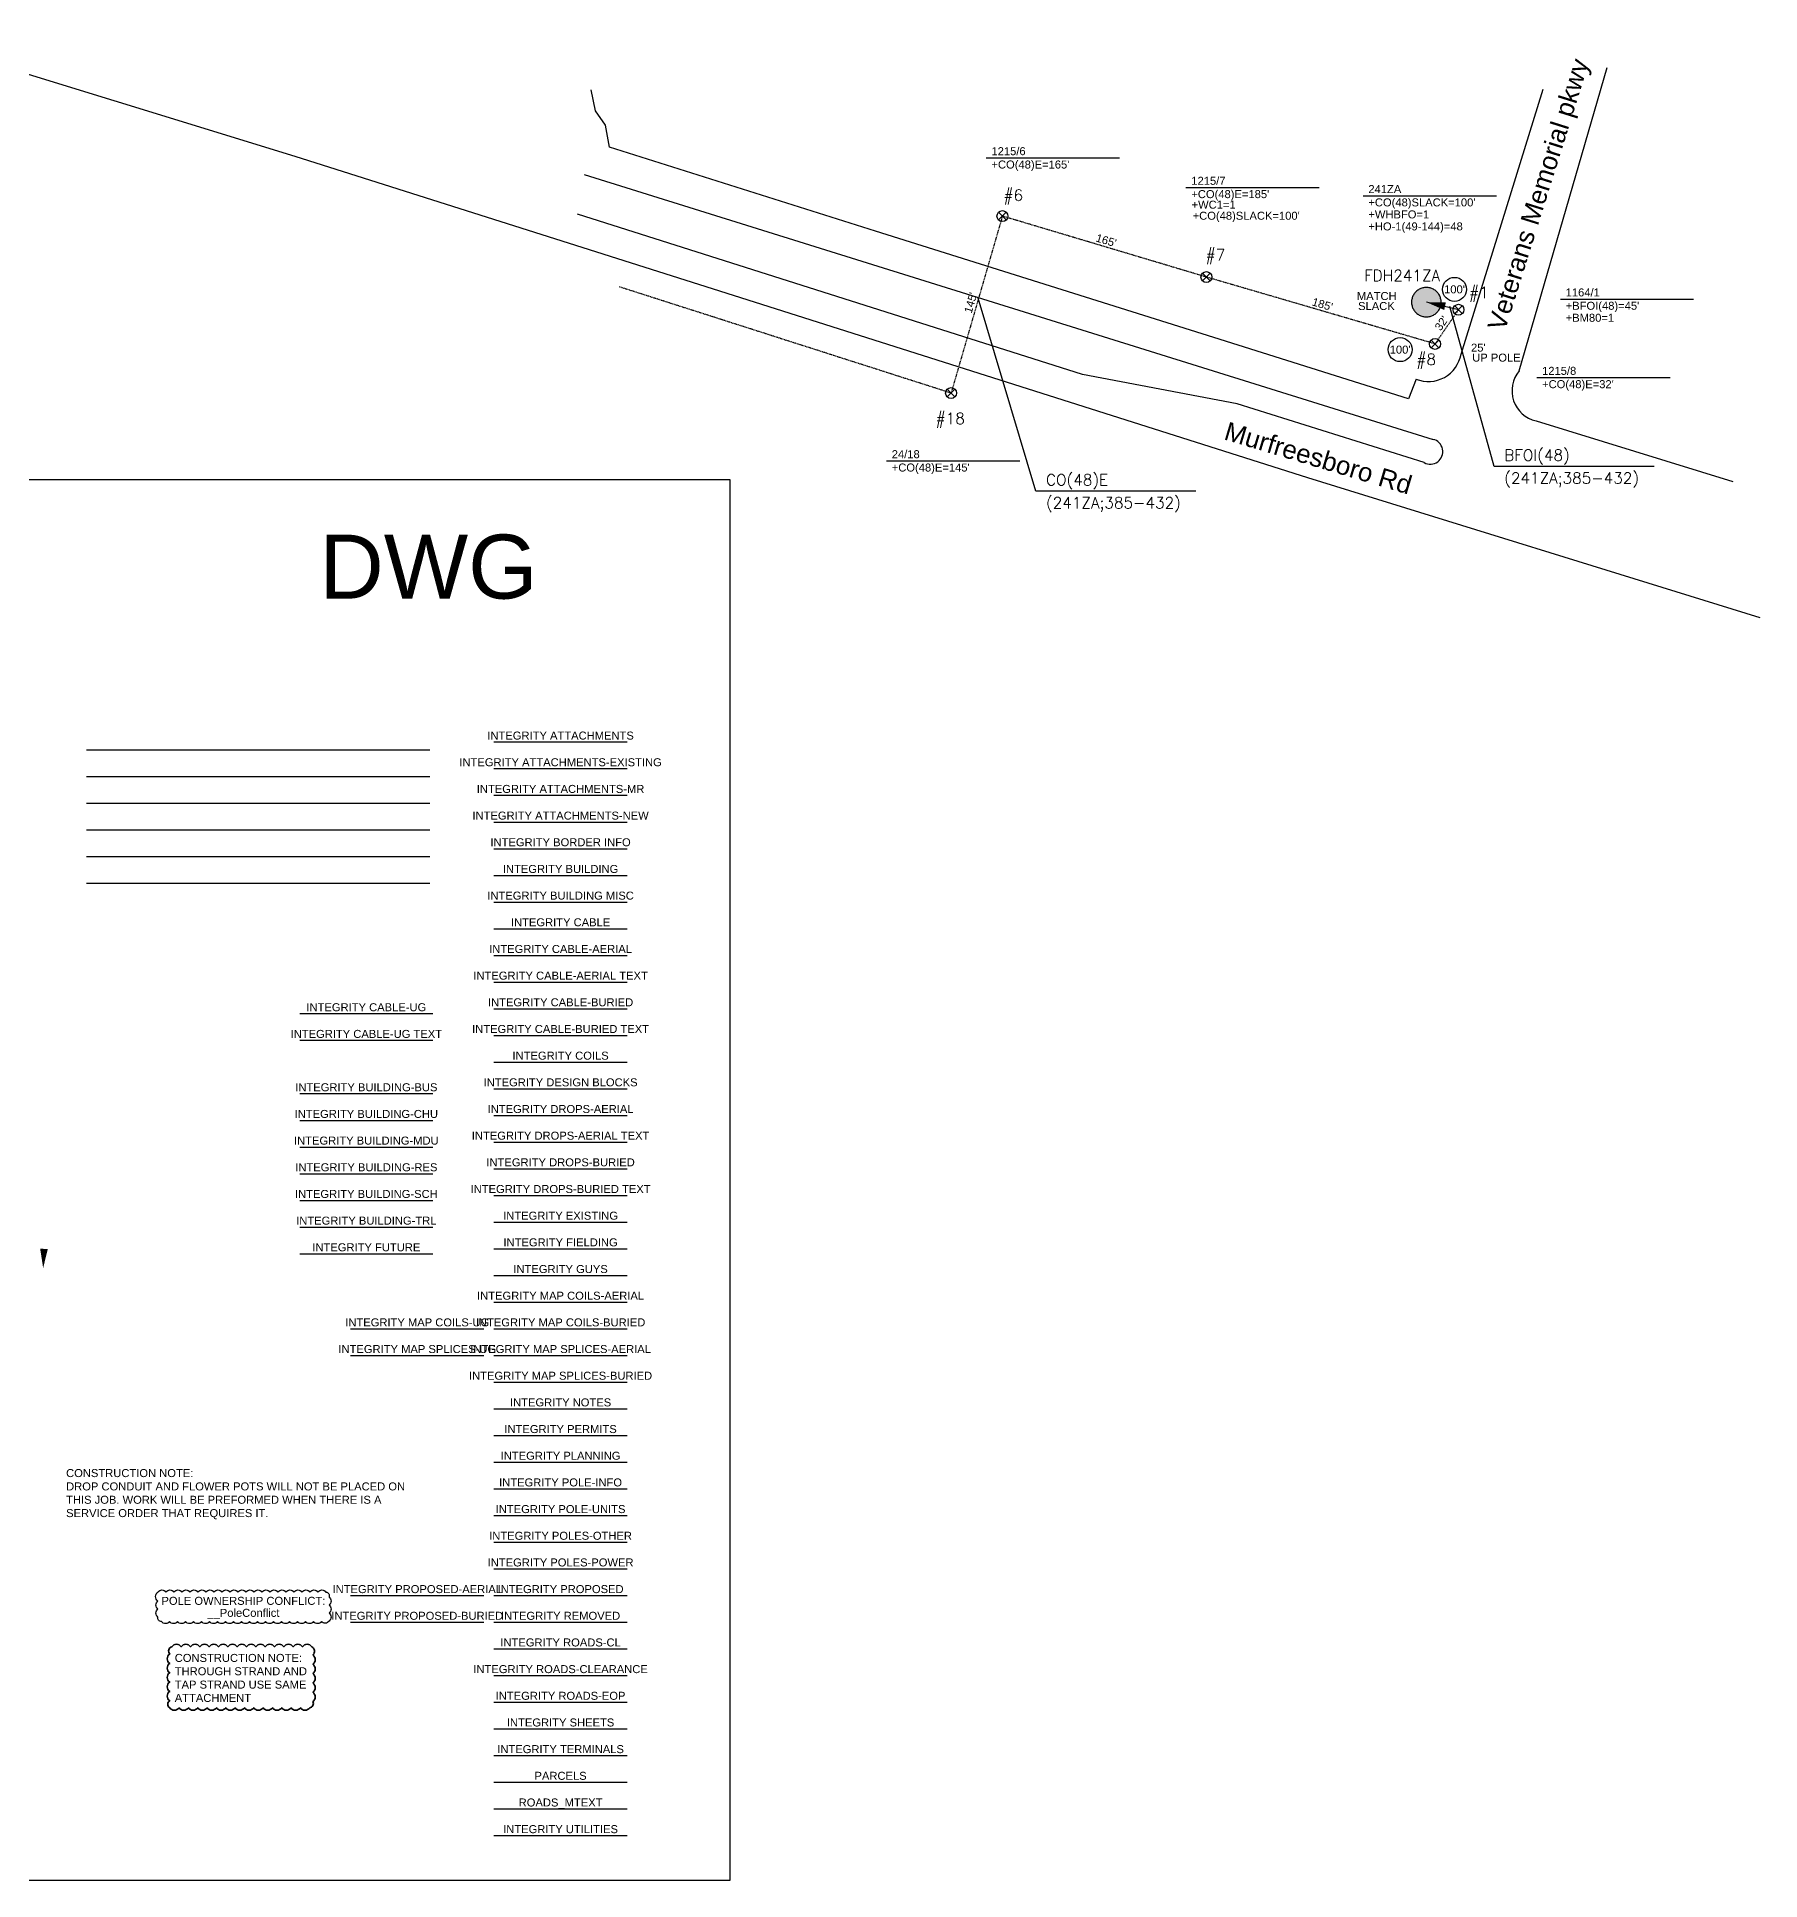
# Model space of a CAD drawing. Header units: inches. Extents: x 29 to 22121, y 36 to 12095.
# Drawn here: x 11501 to 12794, y 2556 to 3938 of the extents above; entities that cross this region are included whole.
import ezdxf
from ezdxf.enums import TextEntityAlignment as Align

# ---------------------------------------------------------------- set-up
doc = ezdxf.new("R2010")
doc.units = ezdxf.units.IN
doc.header["$MEASUREMENT"] = 0
doc.linetypes.add('DASHDOT', pattern=[1, 0.5, -0.25, 0, -0.25])
doc.linetypes.add('DASHED', pattern=[0.75, 0.5, -0.25])
doc.layers.add('_Annotations', color=1, linetype='Continuous', lineweight=25)
for name, color, linetype in [('EPOLE', 3, 'Continuous'), ('ETERM', 3, 'Continuous'), ('Integrity Cable-Aerial', 12, 'DASHDOT'), ('Integrity Cable-Aerial Text', 12, 'Continuous'), ('Integrity Cable-Buried', 12, 'Continuous'), ('Integrity Pole-Units', 12, 'Continuous'), ('Integrity Proposed', 12, 'Continuous'), ('PONFOEX', 142, 'Continuous'), ('REDLINES', 12, 'Continuous'), ('ROADS', 252, 'Continuous'), ('Roads_MText', 3, 'Continuous')]:
    doc.layers.add(name, color=color, linetype=linetype)
doc.styles.add('SIMP1', font='simplex.shx', dxfattribs={"height": 102})
doc.styles.add('SIMP5', font='SIMPLEX.shx', dxfattribs={"height": 78})
doc.styles.get("Standard").update_dxf_attribs({"font": 'arial.ttf'})

# ---------------------------------------------------------------- blocks, each defined once
blk = doc.blocks.new('SS-11x17')
blk.add_lwpolyline([(0, 0), (1650, 0), (1650, 1050), (0, 1050)], close=True)
blk.add_attdef('DWG_NUM', text='', height=48).set_placement((1423.8, 960.9), align=Align.CENTER)
blk = doc.blocks.new('__PoleConflict')
blk.add_lwpolyline([(-64.1, 6.6, -0.520567), (-58.1, 6.6, -0.520567), (-52.1, 6.6, -0.520567), (-46.1, 6.6, -0.520567), (-40.1, 6.6, -0.520567), (-34.1, 6.6, -0.520567), (-28.1, 6.6, -0.520567), (-22.1, 6.6, -0.520567), (-16.1, 6.6, -0.520567), (-10.1, 6.6, -0.520567), (-4.1, 6.6, -0.520567), (1.9, 6.6, -0.520567), (7.9, 6.6, -0.520567), (13.9, 6.6, -0.520567), (19.9, 6.6, -0.520567), (25.9, 6.6, -0.520567), (31.9, 6.6, -0.520567), (37.9, 6.6, -0.520567), (43.9, 6.6, -0.520567), (49.9, 6.6, -0.520567), (55.9, 6.6, -0.520567), (61.9, 6.6, -0.520567), (64.2, 2.8, -0.520567), (64.2, -3.2, -0.520567), (64.2, -9.2, -0.520567), (64.2, -15.2, -0.520567), (58.6, -15.5, -0.520567), (52.6, -15.5, -0.520567), (46.6, -15.5, -0.520567), (40.6, -15.5, -0.520567), (34.6, -15.5, -0.520567), (28.6, -15.5, -0.520567), (22.6, -15.5, -0.520567), (16.6, -15.5, -0.520567), (10.6, -15.5, -0.520567), (4.6, -15.5, -0.520567), (-1.4, -15.5, -0.520567), (-7.4, -15.5, -0.520567), (-13.4, -15.5, -0.520567), (-19.4, -15.5, -0.520567), (-25.4, -15.5, -0.520567), (-31.4, -15.5, -0.520567), (-37.4, -15.5, -0.520567), (-43.4, -15.5, -0.520567), (-49.4, -15.5, -0.520567), (-55.4, -15.5, -0.520567), (-61.4, -15.5, -0.520567), (-64.1, -12.2, -0.520567), (-64.1, -6.2, -0.520567), (-64.1, -0.2, -0.520567)], format="xyb", close=True)
blk.add_text('POLE OWNERSHIP CONFLICT:', height=6).set_placement((0, 0), align=Align.MIDDLE_CENTER)
blk.add_attdef('INFO', text='', height=6).set_placement((0, -9), align=Align.MIDDLE_CENTER)
blk = doc.blocks.new('RedArrow')
at = {"layer": 'REDLINES'}
blk.add_lwpolyline([(0, 0, 0, 0.048, 0), (0.12, 0, 0.048, 0.048, 0)], format="xyseb", dxfattribs=at)
blk = doc.blocks.new('SSID')
at = {"color": 0, "style": 'SIMP1', "flags": 1}
blk.add_attdef('ROUTE', text='', height=0.085, dxfattribs=at).set_placement((0, 0.146), align=Align.MIDDLE_CENTER)
at = {"color": 0, "style": 'SIMP1'}
blk.add_attdef('TELCO', text='', height=0.085, dxfattribs=at).set_placement((0, 0), align=Align.MIDDLE)
blk = doc.blocks.new('DCTCPJ')
at = {"layer": 'EPOLE'}
for points in [[(-0.029, -0.029), (0.029, 0.029)], [(-0.029, 0.029), (0.029, -0.029)]]:
    blk.add_lwpolyline(points, dxfattribs=at)
blk.add_circle((0, 0), 0.0417, dxfattribs=at)
blk = doc.blocks.new('PONFDHEX')
at = {"layer": 'PONFOEX', "linetype": 'Continuous'}
blk.add_hatch(color=256, dxfattribs=at).paths.add_polyline_path([(0.112, 0), (0.112, 0.007), (0.112, 0.014), (0.11, 0.021), (0.109, 0.028), (0.107, 0.035), (0.105, 0.041), (0.102, 0.048), (0.099, 0.054), (0.095, 0.06), (0.091, 0.066), (0.087, 0.072), (0.082, 0.077), (0.077, 0.082), (0.072, 0.087), (0.066, 0.091), (0.06, 0.095), (0.054, 0.099), (0.048, 0.102), (0.041, 0.105), (0.035, 0.107), (0.028, 0.109), (0.021, 0.11), (0.014, 0.112), (0.007, 0.112), (0, 0.112), (-0.007, 0.112), (-0.014, 0.112), (-0.021, 0.11), (-0.028, 0.109), (-0.035, 0.107), (-0.041, 0.105), (-0.048, 0.102), (-0.054, 0.099), (-0.06, 0.095), (-0.066, 0.091), (-0.072, 0.087), (-0.077, 0.082), (-0.082, 0.077), (-0.087, 0.072), (-0.091, 0.066), (-0.095, 0.06), (-0.099, 0.054), (-0.102, 0.048), (-0.105, 0.041), (-0.107, 0.035), (-0.109, 0.028), (-0.11, 0.021), (-0.112, 0.014), (-0.112, 0.007), (-0.112, 0), (-0.112, -0.007), (-0.112, -0.014), (-0.11, -0.021), (-0.109, -0.028), (-0.107, -0.035), (-0.105, -0.041), (-0.102, -0.048), (-0.099, -0.054), (-0.095, -0.06), (-0.091, -0.066), (-0.087, -0.072), (-0.082, -0.077), (-0.077, -0.082), (-0.072, -0.087), (-0.066, -0.091), (-0.06, -0.095), (-0.054, -0.099), (-0.048, -0.102), (-0.041, -0.105), (-0.035, -0.107), (-0.028, -0.109), (-0.021, -0.11), (-0.014, -0.112), (-0.007, -0.112), (0, -0.112), (0.007, -0.112), (0.014, -0.112), (0.021, -0.11), (0.028, -0.109), (0.035, -0.107), (0.041, -0.105), (0.048, -0.102), (0.054, -0.099), (0.06, -0.095), (0.066, -0.091), (0.072, -0.087), (0.077, -0.082), (0.082, -0.077), (0.087, -0.072), (0.091, -0.066), (0.095, -0.06), (0.099, -0.054), (0.102, -0.048), (0.105, -0.041), (0.107, -0.035), (0.109, -0.028), (0.11, -0.021), (0.112, -0.014), (0.112, -0.007)])
blk.add_lwpolyline([(0.112, 0), (0.112, 0.007), (0.112, 0.014), (0.11, 0.021), (0.109, 0.028), (0.107, 0.035), (0.105, 0.041), (0.102, 0.048), (0.099, 0.054), (0.095, 0.06), (0.091, 0.066), (0.087, 0.072), (0.082, 0.077), (0.077, 0.082), (0.072, 0.087), (0.066, 0.091), (0.06, 0.095), (0.054, 0.099), (0.048, 0.102), (0.041, 0.105), (0.035, 0.107), (0.028, 0.109), (0.021, 0.11), (0.014, 0.112), (0.007, 0.112), (0, 0.112), (-0.007, 0.112), (-0.014, 0.112), (-0.021, 0.11), (-0.028, 0.109), (-0.035, 0.107), (-0.041, 0.105), (-0.048, 0.102), (-0.054, 0.099), (-0.06, 0.095), (-0.066, 0.091), (-0.072, 0.087), (-0.077, 0.082), (-0.082, 0.077), (-0.087, 0.072), (-0.091, 0.066), (-0.095, 0.06), (-0.099, 0.054), (-0.102, 0.048), (-0.105, 0.041), (-0.107, 0.035), (-0.109, 0.028), (-0.11, 0.021), (-0.112, 0.014), (-0.112, 0.007), (-0.112, 0), (-0.112, -0.007), (-0.112, -0.014), (-0.11, -0.021), (-0.109, -0.028), (-0.107, -0.035), (-0.105, -0.041), (-0.102, -0.048), (-0.099, -0.054), (-0.095, -0.06), (-0.091, -0.066), (-0.087, -0.072), (-0.082, -0.077), (-0.077, -0.082), (-0.072, -0.087), (-0.066, -0.091), (-0.06, -0.095), (-0.054, -0.099), (-0.048, -0.102), (-0.041, -0.105), (-0.035, -0.107), (-0.028, -0.109), (-0.021, -0.11), (-0.014, -0.112), (-0.007, -0.112), (0, -0.112), (0.007, -0.112), (0.014, -0.112), (0.021, -0.11), (0.028, -0.109), (0.035, -0.107), (0.041, -0.105), (0.048, -0.102), (0.054, -0.099), (0.06, -0.095), (0.066, -0.091), (0.072, -0.087), (0.077, -0.082), (0.082, -0.077), (0.087, -0.072), (0.091, -0.066), (0.095, -0.06), (0.099, -0.054), (0.102, -0.048), (0.105, -0.041), (0.107, -0.035), (0.109, -0.028), (0.11, -0.021), (0.112, -0.014), (0.112, -0.007)], close=True, dxfattribs=at)
at = {"layer": 'PONFOEX', "color": 143, "style": 'SIMP1'}
blk.add_attdef('BANID', (0.173, -0.037), '', height=0.085, dxfattribs=at)
at = {"layer": 'PONFOEX', "color": 143, "style": 'SIMP5', "flags": 1}
for tag, p in [('LATITUDE', (0.173, -0.148)), ('LONGITUDE', (0.173, -0.26))]:
    blk.add_attdef(tag, p, '', height=0.065, dxfattribs=at)
blk = doc.blocks.new('cable_span')
at = {"flags": 1}
for tag, p in [('SEGMENT', (0, 9)), ('POLENUM', (0, 18))]:
    blk.add_attdef(tag, text='', height=6, dxfattribs=at).set_placement(p, align=Align.BOTTOM_CENTER)
blk.add_attdef('LENGTH', text='', height=6).set_placement((0, 0), align=Align.BOTTOM_CENTER)
blk = doc.blocks.new('pole_info')
at = {"flags": 1}
for tag, p in [('POLENUM', (-140, 0)), ('POSITION', (-92.8, 0))]:
    blk.add_attdef(tag, p, '', height=6, dxfattribs=at)
for tag, p in [('ITEM1', (0, 0)), ('ITEM2', (41.8, 0))]:
    blk.add_attdef(tag, p, '', height=6)
blk = doc.blocks.new('pole_unit')
at = {"flags": 1}
for tag, p in [('POLENUM', (-140, 0)), ('POSITION', (-92.8, 0)), ('DWGNUM', (-45.5, 0))]:
    blk.add_attdef(tag, p, '', height=6, dxfattribs=at)
blk.add_attdef('AMOUNT', (0, 0), '', height=6)
blk = doc.blocks.new('DSGPONE')
at = {"layer": 'PONFOEX', "color": 143, "style": 'SIMP1'}
for tag, p in [('FACILITY', (0, 0.087)), ('EXCNT', (0, -0.087)), ('COUNT', (0, -0.231))]:
    blk.add_attdef(tag, text='', height=0.084, dxfattribs=at).set_placement(p, align=Align.MIDDLE_CENTER)
blk = doc.blocks.new('coil')
blk.add_circle((0, 0), 9)
blk.add_attdef('LL', text='', height=6).set_placement((0, 0), align=Align.MIDDLE_CENTER)
at = {"flags": 1}
for tag, p in [('POLENUM', (0, -14.5)), ('CBLSEG', (0, -22.5))]:
    blk.add_attdef(tag, text='', height=6, dxfattribs=at).set_placement(p, align=Align.MIDDLE_CENTER)

msp = doc.modelspace()

# ---------------------------------------------------------------- linework, layer by layer
at = {"flags": 128}
for points in [[(12370.4, 3597.2), (12250.4, 3597.2), (12207, 3742)], [(12714.1, 3615.7), (12594.1, 3615.7), (12560.9, 3735.8)]]:
    msp.add_lwpolyline(points, dxfattribs=at)
at = {"layer": '_Annotations'}
for p, q in [((11843.8, 3409.2), (11943.8, 3409.2)), ((11843.8, 3389.2), (11943.8, 3389.2)), ((11843.8, 3369.2), (11943.8, 3369.2)), ((11843.8, 3349.2), (11943.8, 3349.2)), ((11843.8, 3329.2), (11943.8, 3329.2)), ((11843.8, 3309.2), (11943.8, 3309.2)), ((11843.8, 3289.2), (11943.8, 3289.2)), ((11843.8, 3269.2), (11943.8, 3269.2)), ((11843.8, 3249.2), (11943.8, 3249.2)), ((11843.8, 3229.2), (11943.8, 3229.2)), ((11843.8, 3209.2), (11943.8, 3209.2)), ((11698.1, 3205.5), (11798.1, 3205.5)), ((11698.1, 3185.5), (11798.1, 3185.5)), ((11843.8, 3189.2), (11943.8, 3189.2)), ((11843.8, 3169.2), (11943.8, 3169.2)), ((11698.1, 3145.5), (11798.1, 3145.5)), ((11843.8, 3149.2), (11943.8, 3149.2)), ((11698.1, 3125.5), (11798.1, 3125.5)), ((11843.8, 3129.2), (11943.8, 3129.2)), ((11698.1, 3105.5), (11798.1, 3105.5)), ((11843.8, 3109.2), (11943.8, 3109.2)), ((11698.1, 3085.5), (11798.1, 3085.5)), ((11843.8, 3089.2), (11943.8, 3089.2)), ((11843.8, 3069.2), (11943.8, 3069.2)), ((11698.1, 3065.5), (11798.1, 3065.5)), ((11698.1, 3045.5), (11798.1, 3045.5)), ((11843.8, 3049.2), (11943.8, 3049.2)), ((11843.8, 3029.2), (11943.8, 3029.2)), ((11843.8, 3009.2), (11943.8, 3009.2)), ((11843.8, 2989.2), (11943.8, 2989.2)), ((11736.3, 2969.2), (11836.3, 2969.2)), ((11843.8, 2969.2), (11943.8, 2969.2)), ((11736.3, 2949.2), (11836.3, 2949.2)), ((11843.8, 2949.2), (11943.8, 2949.2)), ((11843.8, 2929.2), (11943.8, 2929.2)), ((11843.8, 2909.2), (11943.8, 2909.2)), ((11843.8, 2889.2), (11943.8, 2889.2)), ((11843.8, 2869.2), (11943.8, 2869.2)), ((11843.8, 2849.2), (11943.8, 2849.2)), ((11843.8, 2829.2), (11943.8, 2829.2)), ((11843.8, 2809.2), (11943.8, 2809.2)), ((11843.8, 2789.2), (11943.8, 2789.2)), ((11736.3, 2769.2), (11836.3, 2769.2)), ((11843.8, 2769.2), (11943.8, 2769.2)), ((11736.3, 2749.2), (11836.3, 2749.2)), ((11843.8, 2749.2), (11943.8, 2749.2)), ((11843.8, 2729.2), (11943.8, 2729.2)), ((11843.8, 2709.2), (11943.8, 2709.2)), ((11843.8, 2689.2), (11943.8, 2689.2)), ((11843.8, 2669.2), (11943.8, 2669.2)), ((11843.8, 2649.2), (11943.8, 2649.2)), ((11843.8, 2629.2), (11943.8, 2629.2)), ((11843.8, 2609.2), (11943.8, 2609.2)), ((11843.8, 2589.2), (11943.8, 2589.2))]:
    msp.add_line(p, q, dxfattribs=at)
at = {"layer": '_Annotations', "linetype": 'DASHED'}
msp.add_line((11698.1, 3025.5), (11798.1, 3025.5), dxfattribs=at)
at = {"layer": '_Annotations', "ltscale": 2, "flags": 128}
for points in [[(11538.3, 3403.3), (11795.8, 3403.3)], [(11538.3, 3383.3), (11795.8, 3383.3)], [(11538.3, 3363.3), (11795.8, 3363.3)], [(11538.3, 3343.3), (11795.8, 3343.3)], [(11538.3, 3323.3), (11795.8, 3323.3)], [(11538.3, 3303.3), (11795.8, 3303.3)]]:
    msp.add_lwpolyline(points, dxfattribs=at)
at = {"layer": '_Annotations', "lineweight": 35, "flags": 128}
msp.add_lwpolyline([(11600.6, 2685, 0.520567), (11607.6, 2685, 0.520567), (11614.6, 2685, 0.520567), (11621.6, 2685, 0.520567), (11628.6, 2685, 0.520567), (11635.6, 2685, 0.520567), (11642.6, 2685, 0.520567), (11649.6, 2685, 0.520567), (11656.6, 2685, 0.520567), (11663.6, 2685, 0.520567), (11670.6, 2685, 0.520567), (11677.6, 2685, 0.520567), (11684.6, 2685, 0.520567), (11691.6, 2685, 0.520567), (11698.6, 2685, 0.520567), (11705.6, 2685, 0.520567), (11708, 2689.6, 0.520567), (11708, 2696.6, 0.520567), (11708, 2703.6, 0.520567), (11708, 2710.6, 0.520567), (11708, 2717.6, 0.520567), (11708, 2724.6, 0.520567), (11707.2, 2730.8, 0.520567), (11700.2, 2730.8, 0.520567), (11693.2, 2730.8, 0.520567), (11686.2, 2730.8, 0.520567), (11679.2, 2730.8, 0.520567), (11672.2, 2730.8, 0.520567), (11665.2, 2730.8, 0.520567), (11658.2, 2730.8, 0.520567), (11651.2, 2730.8, 0.520567), (11644.2, 2730.8, 0.520567), (11637.2, 2730.8, 0.520567), (11630.2, 2730.8, 0.520567), (11623.2, 2730.8, 0.520567), (11616.2, 2730.8, 0.520567), (11609.2, 2730.8, 0.520567), (11602.2, 2730.8, 0.520567), (11600.6, 2725.3, 0.520567), (11600.6, 2718.3, 0.520567), (11600.6, 2711.3, 0.520567), (11600.6, 2704.3, 0.520567), (11600.6, 2697.3, 0.520567), (11600.6, 2690.3, 0.520567)], format="xyb", close=True, dxfattribs=at)
at = {"layer": 'Integrity Cable-Aerial'}
for points in [[(12225.2, 3803.5), (12186.7, 3670.8), (11938, 3750.4)], [(12378.2, 3757.8), (12225.2, 3803.5)], [(12567.3, 3733.3), (12549.7, 3707.7), (12378.2, 3757.8)]]:
    msp.add_lwpolyline(points, dxfattribs=at)
at = {"layer": 'Integrity Cable-Buried'}
msp.add_line((12567.3, 3733.3), (12543.2, 3739), dxfattribs=at)
at = {"layer": 'Integrity Proposed', "flags": 128}
for points in [[(12213, 3847.2), (12313, 3847.2)], [(12362.9, 3825), (12462.9, 3825)], [(12495.7, 3818.8), (12595.7, 3818.8)], [(12643.7, 3741.3), (12743.7, 3741.3)], [(12626, 3682.5), (12726, 3682.5)], [(12138.2, 3620), (12238.2, 3620)]]:
    msp.add_lwpolyline(points, dxfattribs=at)
at = {"layer": 'ROADS', "flags": 128}
for points in [[(12793.6, 3502.2), (12454.3, 3607.3), (12002.9, 3750.5), (11694.7, 3848.2), (11422.9, 3931.7), (11403.9, 3937.9)], [(12612.9, 3687.4), (12678.8, 3914.9)], [(12535.5, 3681.3), (12529.9, 3666.5), (12383.9, 3712.4), (12130.1, 3792.3), (11930.4, 3855.1), (11927.4, 3871.7), (11920, 3882.4), (11916.7, 3898.3)], [(12569.2, 3700), (12630.9, 3898.6)], [(11911.4, 3834.8), (12548.2, 3636.1)], [(12541.5, 3618.7), (12401.4, 3662.8), (12285.4, 3684.8), (11906.4, 3805)], [(12625.6, 3649.9), (12773.2, 3604.6)]]:
    msp.add_lwpolyline(points, dxfattribs=at)
at = {"layer": 'ROADS'}
for centre, radius, start, end in [((12544.7, 3704.4), 24.9, 248.1109, 349.7852), ((12630.5, 3672.5), 23.1, 139.7886, 257.5825), ((12546.1, 3626.9), 9.44, 240.7923, 77.339)]:
    msp.add_arc(centre, radius, start, end, dxfattribs=at)

# ---------------------------------------------------------------- block references
at = {"layer": '_Annotations'}
for name, p, values in [('coil', (12564.3, 3748.6), {'LL': "100'"}), ('coil', (12523.5, 3703.4), {'LL': "100'"}), ('SS-11x17', (10370.9, 2555.8), {'DWG_NUM': 'DWG'}), ('__PoleConflict', (11655.9, 2765.2), {'INFO': '__PoleConflict'})]:
    msp.add_blockref(name, p, dxfattribs=at).add_auto_attribs(values)
at = {"layer": 'EPOLE', "xscale": 98.47040292908122, "yscale": 98.47040292908122, "zscale": 98.47040292908122}
for p in [(12225.2, 3803.5), (12378.2, 3757.8), (12567.3, 3733.3), (12549.7, 3707.7), (12186.7, 3670.8)]:
    msp.add_blockref('DCTCPJ', p, dxfattribs=at)
at = {"layer": 'EPOLE'}
ref = msp.add_blockref('SSID', (12397.7, 3776.8), dxfattribs=dict(at, xscale=98.47040292908122, yscale=98.47040292908122, zscale=98.47040292908122))
ref.add_attrib('TELCO', '#7', dxfattribs={"layer": '0', "color": 0, "height": 8.37, "style": 'SIMP1'}).set_placement((12385, 3773.9), align=Align.MIDDLE)
at = {"layer": 'EPOLE', "xscale": 98.47040292908122, "yscale": 98.47040292908122, "zscale": 98.47040292908122}
msp.add_blockref('SSID', (12582.6, 3745.7), dxfattribs=at).add_auto_attribs({'TELCO': '#1'})
at = {"layer": 'ETERM', "linetype": 'Continuous', "xscale": 98.47040292908122, "yscale": 98.47040292908122, "zscale": 98.47040292908122}
for p, values in [((12233.4, 3818.6), {'TELCO': '#6'}), ((12543.1, 3695.5), {'TELCO': '#8'}), ((12186.1, 3651.2), {'TELCO': '#18'})]:
    msp.add_blockref('SSID', p, dxfattribs=at).add_auto_attribs(values)
at = {"layer": 'Integrity Cable-Aerial Text'}
for p, rotation, values in [((12301.7, 3780.7), 343.3834725681644, {'LENGTH': "165'"}), ((12206, 3737.2), 73.83875930483606, {'LENGTH': "145'"}), ((12463.9, 3732.8), 343.7086984609645, {'LENGTH': "185'"}), ((12558.5, 3720.5), 55.39646854523616, {'LENGTH': "32'"})]:
    msp.add_blockref('cable_span', p, dxfattribs=dict(at, rotation=rotation)).add_auto_attribs(values)
at = {"layer": 'Integrity Pole-Units'}
for p, values in [((12217, 3839.2), {'AMOUNT': "+CO(48)E=165'"}), ((12366.9, 3817), {'AMOUNT': "+CO(48)E=185'"}), ((12367.1, 3809.1), {'AMOUNT': '+WC1=1'}), ((12499.7, 3810.8), {'AMOUNT': "+CO(48)SLACK=100'"}), ((12367.9, 3800.8), {'AMOUNT': "+CO(48)SLACK=100'"}), ((12499.7, 3801.8), {'AMOUNT': '+WHBFO=1'}), ((12499.7, 3792.8), {'AMOUNT': '+HO-1(49-144)=48'}), ((12647.7, 3733.3), {'AMOUNT': "+BFOI(48)=45'"}), ((12647.7, 3724.3), {'AMOUNT': '+BM80=1'}), ((12630, 3674.5), {'AMOUNT': "+CO(48)E=32'"}), ((12142.2, 3612), {'AMOUNT': "+CO(48)E=145'"})]:
    msp.add_blockref('pole_unit', p, dxfattribs=at).add_auto_attribs(values)
at = {"layer": 'Integrity Proposed'}
for p, values in [((12217, 3849.2), {'ITEM1': '1215/6'}), ((12366.9, 3827), {'ITEM1': '1215/7'}), ((12499.7, 3820.8), {'ITEM1': '241ZA'}), ((12491.1, 3740.6), {'ITEM1': 'MATCH'}), ((12647.7, 3743.3), {'ITEM1': '1164/1'}), ((12492, 3733.1), {'ITEM1': 'SLACK'}), ((12576.7, 3701.9), {'ITEM1': "25'"}), ((12577.6, 3694.4), {'ITEM1': 'UP POLE'}), ((12630, 3684.5), {'ITEM1': '1215/8'}), ((12142.2, 3622), {'ITEM1': '24/18'})]:
    msp.add_blockref('pole_info', p, dxfattribs=at).add_auto_attribs(values)
at = {"layer": 'PONFOEX'}
ref = msp.add_blockref('PONFDHEX', (12543.2, 3739), dxfattribs=dict(at, xscale=98.47040292908122, yscale=98.47040292908122, zscale=98.47040292908122))
ref.add_attrib('BANID', 'FDH241ZA', (12496.5, 3754.8), dxfattribs={"color": 143, "height": 8.37, "style": 'SIMP1'})
at = {"layer": 'PONFOEX', "color": 143, "linetype": 'Continuous'}
ref = msp.add_blockref('DSGPONE', (12590, 3615.6), dxfattribs=dict(at, xscale=98.47040292908122, yscale=98.47040292908122, zscale=98.47040292908122))
ref.add_attrib('FACILITY', 'BFOI(48)', (12601.6, 3620.1), dxfattribs={"layer": 'REDLINES', "linetype": 'Continuous', "height": 8.37, "style": 'SIMP1'})
ref.add_attrib('EXCNT', '(241ZA;385-432)', (12601.6, 3602.9), dxfattribs={"layer": 'REDLINES', "linetype": 'Continuous', "height": 8.37, "style": 'SIMP1'})
ref = msp.add_blockref('DSGPONE', (12246.3, 3597.1), dxfattribs=dict(at, xscale=98.47040292908122, yscale=98.47040292908122, zscale=98.47040292908122))
ref.add_attrib('FACILITY', 'CO(48)E', (12257.9, 3601.6), dxfattribs={"layer": 'REDLINES', "linetype": 'Continuous', "height": 8.37, "style": 'SIMP1'})
ref.add_attrib('EXCNT', '(241ZA;385-432)', (12257.9, 3584.4), dxfattribs={"layer": 'REDLINES', "linetype": 'Continuous', "height": 8.37, "style": 'SIMP1'})
at = {"layer": 'REDLINES', "xscale": 119.4636287531962, "yscale": 119.4636287531962, "zscale": 119.4636287531962}
for p, rotation in [((12543.2, 3739), 347.6723402366281), ((11505.7, 3014.8), 87.53647400146258)]:
    msp.add_blockref('RedArrow', p, dxfattribs=dict(at, rotation=rotation))

# ---------------------------------------------------------------- texts
at = {"layer": '_Annotations'}
for s, p in [('INTEGRITY ATTACHMENTS', (11893.8, 3409.2)), ('INTEGRITY ATTACHMENTS-EXISTING', (11893.8, 3389.2)), ('INTEGRITY ATTACHMENTS-MR', (11893.8, 3369.2)), ('INTEGRITY ATTACHMENTS-NEW', (11893.8, 3349.2)), ('INTEGRITY BORDER INFO', (11893.8, 3329.2)), ('INTEGRITY BUILDING', (11893.8, 3309.2)), ('INTEGRITY BUILDING MISC', (11893.8, 3289.2)), ('INTEGRITY CABLE', (11893.8, 3269.2)), ('INTEGRITY CABLE-AERIAL', (11893.8, 3249.2)), ('INTEGRITY CABLE-AERIAL TEXT', (11893.8, 3229.2)), ('INTEGRITY CABLE-UG', (11748.1, 3205.5)), ('INTEGRITY CABLE-BURIED', (11893.8, 3209.2)), ('INTEGRITY CABLE-UG TEXT', (11748.1, 3185.5)), ('INTEGRITY CABLE-BURIED TEXT', (11893.8, 3189.2)), ('INTEGRITY COILS', (11893.8, 3169.2)), ('INTEGRITY BUILDING-BUS', (11748.1, 3145.5)), ('INTEGRITY DESIGN BLOCKS', (11893.8, 3149.2)), ('INTEGRITY BUILDING-CHU', (11748.1, 3125.5)), ('INTEGRITY DROPS-AERIAL', (11893.8, 3129.2)), ('INTEGRITY BUILDING-MDU', (11748.1, 3105.5)), ('INTEGRITY DROPS-AERIAL TEXT', (11893.8, 3109.2)), ('INTEGRITY DROPS-BURIED', (11893.8, 3089.2)), ('INTEGRITY BUILDING-RES', (11748.1, 3085.5)), ('INTEGRITY BUILDING-SCH', (11748.1, 3065.5)), ('INTEGRITY DROPS-BURIED TEXT', (11893.8, 3069.2)), ('INTEGRITY EXISTING', (11893.8, 3049.2)), ('INTEGRITY BUILDING-TRL', (11748.1, 3045.5)), ('INTEGRITY FUTURE', (11748.1, 3025.5)), ('INTEGRITY FIELDING', (11893.8, 3029.2)), ('INTEGRITY GUYS', (11893.8, 3009.2)), ('INTEGRITY MAP COILS-AERIAL', (11893.8, 2989.2)), ('INTEGRITY MAP COILS-UG', (11786.3, 2969.2)), ('INTEGRITY MAP COILS-BURIED', (11893.8, 2969.2)), ('INTEGRITY MAP SPLICES-UG', (11786.3, 2949.2)), ('INTEGRITY MAP SPLICES-AERIAL', (11893.8, 2949.2)), ('INTEGRITY MAP SPLICES-BURIED', (11893.8, 2929.2)), ('INTEGRITY NOTES', (11893.8, 2909.2)), ('INTEGRITY PERMITS', (11893.8, 2889.2)), ('INTEGRITY PLANNING', (11893.8, 2869.2)), ('INTEGRITY POLE-INFO', (11893.8, 2849.2)), ('INTEGRITY POLE-UNITS', (11893.8, 2829.2)), ('INTEGRITY POLES-OTHER', (11893.8, 2809.2)), ('INTEGRITY POLES-POWER', (11893.8, 2789.2)), ('INTEGRITY PROPOSED-AERIAL', (11786.3, 2769.2)), ('INTEGRITY PROPOSED', (11893.8, 2769.2)), ('INTEGRITY PROPOSED-BURIED', (11786.3, 2749.2)), ('INTEGRITY REMOVED', (11893.8, 2749.2)), ('INTEGRITY ROADS-CL', (11893.8, 2729.2)), ('INTEGRITY ROADS-CLEARANCE', (11893.8, 2709.2)), ('INTEGRITY ROADS-EOP', (11893.8, 2689.2)), ('INTEGRITY SHEETS', (11893.8, 2669.2)), ('INTEGRITY TERMINALS', (11893.8, 2649.2)), ('PARCELS', (11893.8, 2629.2)), ('ROADS_MTEXT', (11893.8, 2609.2)), ('INTEGRITY UTILITIES', (11893.8, 2589.2))]:
    msp.add_text(s, height=6, dxfattribs=at).set_placement(p, align=Align.BOTTOM_CENTER)
at = {"layer": '_Annotations', "insert": (11522.9, 2864), "char_height": 6, "attachment_point": 1}
msp.add_mtext_dynamic_manual_height_columns('CONSTRUCTION NOTE:\\PDROP CONDUIT AND FLOWER POTS WILL NOT BE PLACED ON THIS JOB. WORK WILL BE PREFORMED WHEN THERE IS A SERVICE ORDER THAT REQUIRES IT.', width=262.556, gutter_width=30, heights=[0], dxfattribs=at)
at = {"layer": '_Annotations', "lineweight": 35, "insert": (11604.4, 2725.4), "char_height": 6, "attachment_point": 1}
msp.add_mtext_dynamic_manual_height_columns('CONSTRUCTION NOTE:\\PTHROUGH STRAND AND TAP STRAND USE SAME ATTACHMENT', width=106.768, gutter_width=1, heights=[0], dxfattribs=at)
at = {"layer": 'Roads_MText'}
for s, rotation, p in [('Veterans Memorial pkwy', 72.6106, (12602, 3716.6)), ('Murfreesboro Rd', 343.3519, (12390.6, 3636.3))]:
    msp.add_text(s, height=13.855, rotation=rotation, dxfattribs=at).set_placement(p)

doc.saveas('drawing.dxf')
